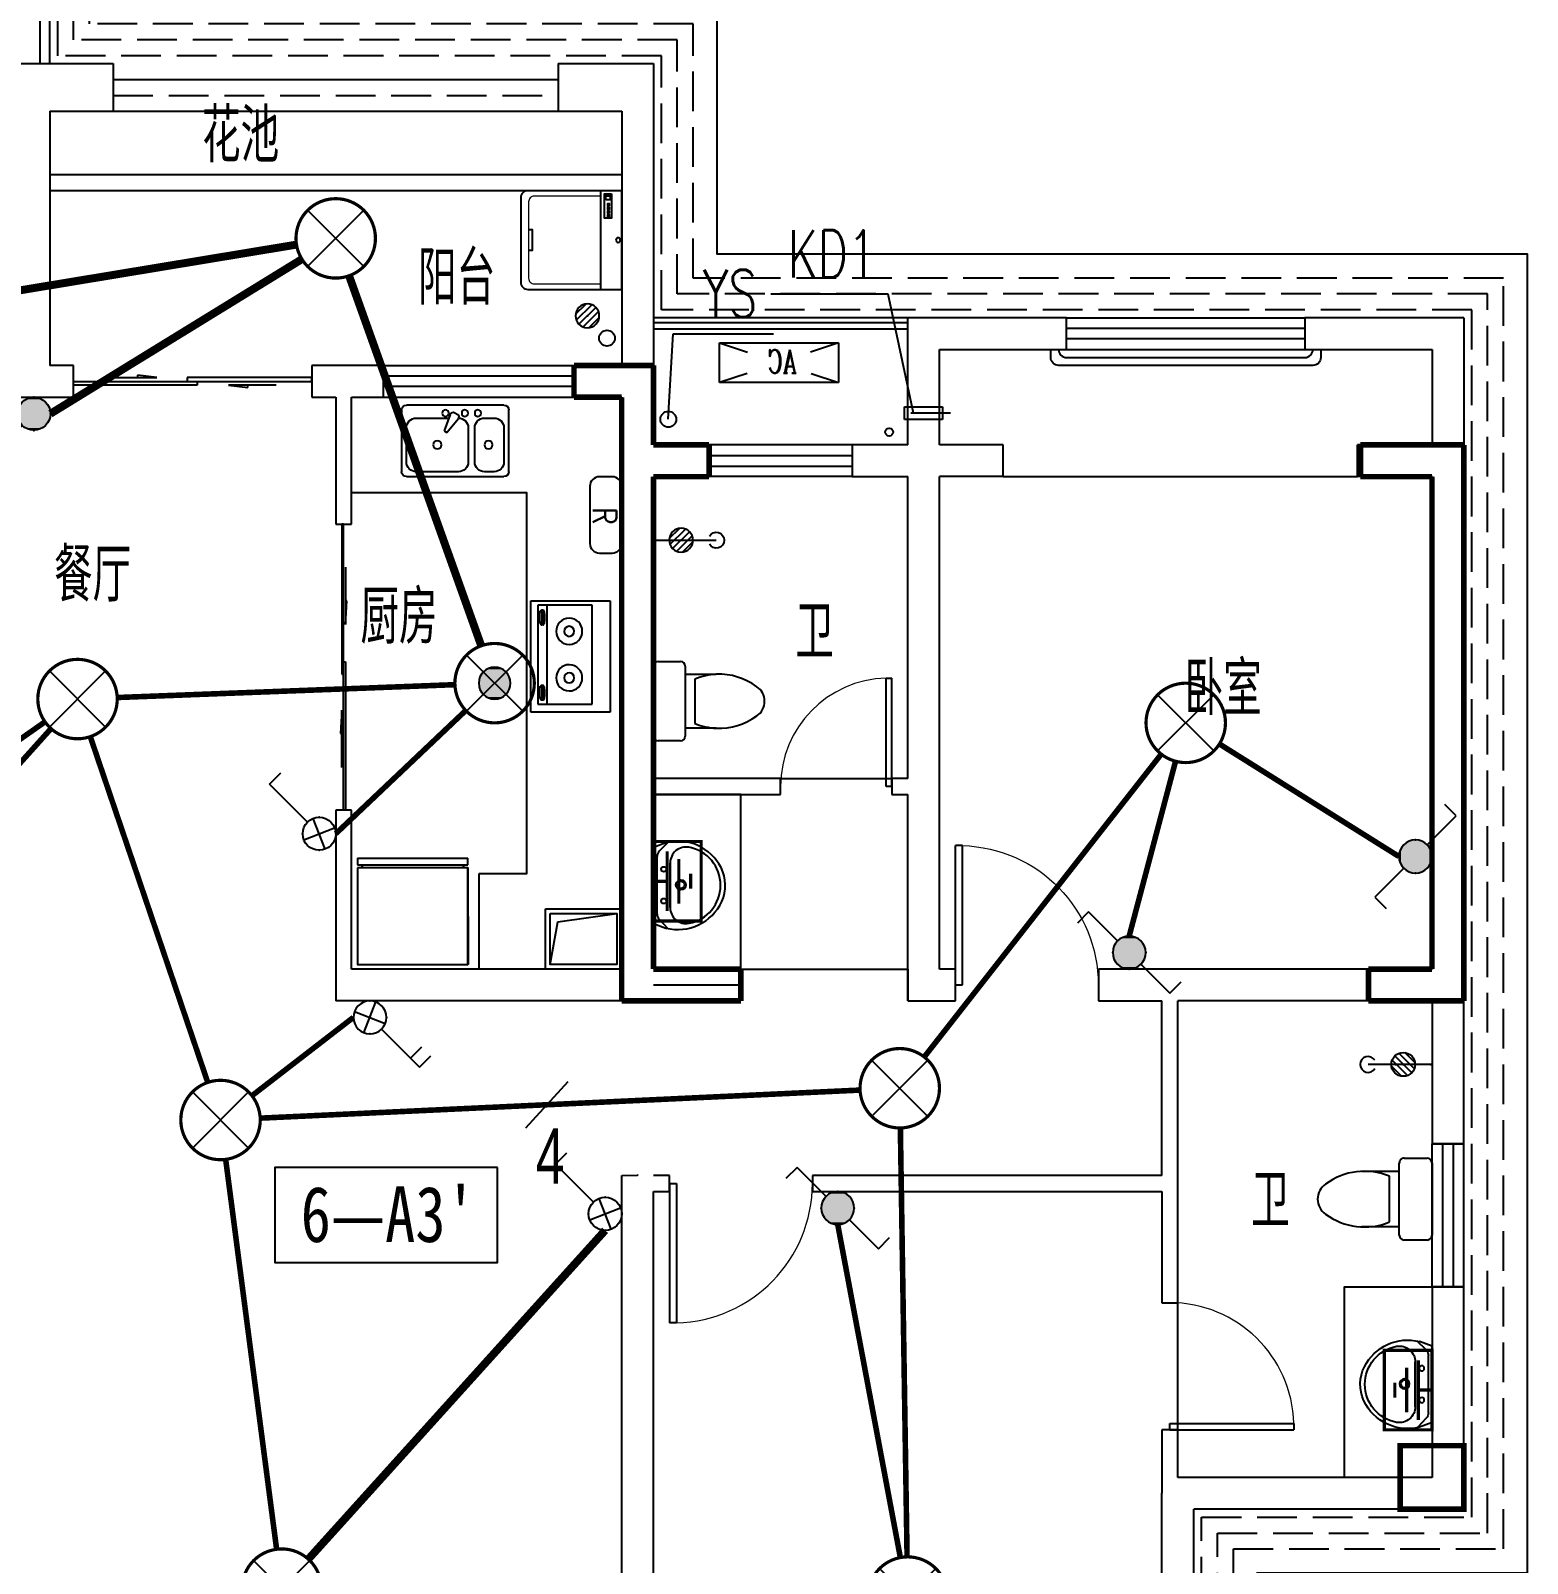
# Model space of a CAD drawing. Extents: x -993182 to -819982, y 169304 to 600104.
# Drawn here: x -965568 to -956148, y 337594 to 347242 of the extents above; entities that cross this region are included whole.
import ezdxf
from ezdxf.enums import TextEntityAlignment as Align

# ---------------------------------------------------------------- set-up
doc = ezdxf.new("R2010")
doc.units = 0
doc.header["$LTSCALE"] = 1000
doc.header["$MEASUREMENT"] = 0
doc.linetypes.add('DASH', pattern=[0.35, 0.25, -0.1])
for name, color, linetype in [('DIM-照明', 3, 'Continuous'), ('DIM_LEAD', 3, 'Continuous'), ('EQUIP-照明', 3, 'Continuous'), ('EQUIP-箱柜', 3, 'Continuous'), ('kan', 146, 'Continuous'), ('KTIAO', 124, 'Continuous'), ('PUB_TEXT', 7, 'Continuous'), ('TEL_TEXT', 7, 'Continuous'), ('VPIPE-污水', 2, 'Continuous'), ('WALL', 4, 'Continuous'), ('WINDOW', 2, 'Continuous'), ('WIRE-照明', 1, 'Continuous'), ('冷凝水管', 6, 'Continuous'), ('家具', 187, 'Continuous'), ('屋面', 139, 'Continuous'), ('文字2', 7, 'Continuous'), ('栏杆', 169, 'Continuous'), ('空调、空调洞', 66, 'Continuous'), ('面层', 215, 'Continuous')]:
    doc.layers.add(name, color=color, linetype=linetype)
doc.layers.add('RENDERING', color=125, linetype='Continuous', lineweight=13)
doc.layers.add('洁、厨具', color=8, linetype='Continuous', lineweight=9)
doc.styles.add('-宋体', font='', dxfattribs={"width": 0.8})
doc.styles.add('_ROMANC', font='romanc__.ttf', dxfattribs={"width": 0.700005})
doc.styles.add('_SIMPLEX', font='SIMPLEX.shx', dxfattribs={"width": 0.75})
doc.styles.add('_TCH_DIM', font='SIMPLEX', dxfattribs={"bigfont": 'GBCBIG'})
doc.styles.add('_TEL_DIM', font='ICED', dxfattribs={"width": 0.8, "height": 3.5, "bigfont": 'BZHZ'})
doc.styles.add('DIM_FONT', font='simplex_.ttf', dxfattribs={"width": 0.7, "bigfont": 'GBCBIG'})
doc.styles.get("Standard").update_dxf_attribs({"font": 'gbenor.shx', "bigfont": 'gbcbig.shx'})
doc.styles.get('-宋体').set_extended_font_data('SimSun')

# ---------------------------------------------------------------- blocks, each defined once
blk = doc.blocks.new('ASDGFSDFGGDF')
at = {"layer": '家具'}
for p, q in [((694.7, -608.8), (695, 0)), ((694.7, -608.8), (695, 0)), ((-0.3, -670.1), (-0.3, -628.7)), ((-0.3, -628.7), (28.4, -628.7)), ((-0.3, -670.1), (694.7, -670.1)), ((28.4, -628.7), (28.4, -608.8)), ((694.7, -608.8), (665.9, -608.8)), ((665.9, -608.8), (665.9, -628.7)), ((665.9, -628.7), (694.7, -628.7)), ((694.7, -628.7), (694.7, -670.1))]:
    blk.add_line(p, q, dxfattribs=at)
for points in [[(-0.3, -608.8), (-0.3, -0.1), (694.8, -0.1), (694.8, -608.8)], [(665.9, -608.8), (28.4, -608.8), (28.4, -628.7), (665.9, -628.7)]]:
    blk.add_lwpolyline(points, close=True, dxfattribs=at)
blk = doc.blocks.new('sdfdsfgf')
at = {"layer": '家具'}
for points in [[(1414289, 21340.6), (1413809, 21340.6), (1413809, 20960.6), (1414289, 20960.6), (1414289, 21340.6)], [(1414259, 20990.6), (1414210.8, 21258.9), (1413839, 21310.6)]]:
    blk.add_lwpolyline(points, dxfattribs=at)
blk.add_lwpolyline([(1414259, 21310.6), (1413839, 21310.6), (1413839, 20990.6), (1414259, 20990.6)], close=True, dxfattribs=at)
blk = doc.blocks.new('A$C685A49D5')
at = {"layer": '家具'}
for p, q in [((0, 30.7), (0, 419.3)), ((30.7, 450), (644.3, 450)), ((339.5, 401.6), (325.3, 393.4)), ((368.9, 391.1), (407.7, 287.5)), ((675, 419.3), (675, 30.7)), ((30.7, 306.8), (30.7, 92)), ((153.4, 368.2), (92, 368.2)), ((214.8, 92), (214.8, 306.8)), ((255.7, 306.8), (255.7, 92)), ((390, 277.2), (319.7, 362.7)), ((583, 368.2), (377.5, 368.2)), ((644.3, 92), (644.3, 306.8)), ((407.7, 287.5), (390, 277.2)), ((644.3, 0), (30.7, 0)), ((92, 30.7), (153.4, 30.7)), ((317, 30.7), (583, 30.7))]:
    blk.add_line(p, q, dxfattribs=at)
for centre, radius in [((194.3, 398.9), 20.5), ((276.1, 398.9), 20.5), ((398.9, 398.9), 20.5), ((127.8, 199.4), 25.6), ((450, 199.4), 25.6)]:
    blk.add_circle(centre, radius, dxfattribs=at)
for centre, radius, start, end in [((30.7, 419.3), 30.7, 90, 180), ((335.5, 375.7), 20.5, 120, 219.46232), ((349.8, 383.9), 20.5, 20.53768, 120), ((644.3, 419.3), 30.7, 0, 90), ((92, 306.8), 61.4, 90, 180), ((153.4, 306.8), 61.4, 0, 90), ((317, 306.8), 61.4, 90, 180), ((583, 306.8), 61.4, 0, 90), ((30.7, 30.7), 30.7, 180, 270), ((92, 92), 61.4, 180, 270), ((153.4, 92), 61.4, 270, 0), ((317, 92), 61.4, 180, 270), ((583, 92), 61.4, 270, 0), ((644.3, 30.7), 30.7, 270, 0)]:
    blk.add_arc(centre, radius, start, end, dxfattribs=at)
at = {"layer": '家具', "style": 'DIM_FONT', "width": 0.8, "flags": 9}
for tag in ['YSIZE', 'XSIZE']:
    blk.add_attdef(tag, (337.5, 450), '', height=0.5, rotation=270, dxfattribs=at)
blk = doc.blocks.new('$plan$00001601')
at = {"layer": '家具'}
for p, q in [((-350, 15.5), (350, 15.5)), ((-350, -484.5), (-350, 15.5)), ((350, 15.5), (350, -484.5)), ((-323.5, -97.6), (-323.5, -440)), ((299.3, -97.6), (-323.5, -97.6)), ((299.3, -440), (299.3, -97.6)), ((-323.5, -384.3), (299.3, -384.3)), ((-323.5, -440), (299.3, -440)), ((-290.9, -406.5), (-290.8, -418.2)), ((-215.7, -416), (-280.4, -416)), ((-280.4, -416), (-280.4, -432.6)), ((-280.4, -432.6), (-215.7, -432.6)), ((-215.7, -432.6), (-215.7, -416)), ((-199.1, -407.7), (-199.1, -418.2)), ((182.1, -406.5), (182.2, -418.2)), ((192.6, -416), (192.6, -432.6)), ((257.3, -416), (192.6, -416)), ((192.6, -432.6), (257.3, -432.6)), ((257.3, -432.6), (257.3, -416)), ((273.9, -407.7), (273.9, -418.2)), ((350, -484.5), (-350, -484.5))]:
    blk.add_line(p, q, dxfattribs=at)
for points in [[(-199.1, -407.7, 0.259034), (-201, -404.3, 0.076276), (-212.5, -399.3, 0.036515), (-226.1, -396.9, 0.026615), (-244.9, -395.9, 0.026615), (-263.8, -396.9, 0.036515), (-277.3, -399.3, 0.076276), (-288.9, -404.3, 0.259034), (-290.8, -407.7, 0.078462), (-290.6, -408.9, 0.056762)], [(-199.1, -418.2, 0.259034), (-201, -414.8, 0.076276), (-212.5, -409.9, 0.036515), (-226.1, -407.4, 0.026615), (-244.9, -406.4, 0.026615), (-263.8, -407.4, 0.036515), (-277.3, -409.9, 0.076276), (-288.9, -414.8, 0.259034), (-290.8, -418.2, 0.259034), (-288.9, -421.6, 0.056762), (-280.4, -425.6, 0.036515)], [(-215.7, -427.3, 0.008736), (-212.5, -426.6, 0.076276), (-201, -421.6, 0.259034), (-199.1, -418.2, 0.259034)], [(273.9, -407.7, 0.259034), (272, -404.3, 0.076276), (260.5, -399.3, 0.036515), (246.9, -396.9, 0.026615), (228.1, -395.9, 0.026615), (209.2, -396.9, 0.036515), (195.7, -399.3, 0.076276), (184.1, -404.3, 0.259034), (182.2, -407.7, 0.078462), (182.4, -408.9, 0.056762)], [(273.9, -418.2, 0.259034), (272, -414.8, 0.076276), (260.5, -409.9, 0.036515), (246.9, -407.4, 0.026615), (228.1, -406.4, 0.026615), (209.2, -407.4, 0.036515), (195.7, -409.9, 0.076276), (184.1, -414.8, 0.259034), (182.2, -418.2, 0.259034), (184.1, -421.6, 0.056762), (192.6, -425.6, 0.036515)], [(257.3, -427.3, 0.008736), (260.5, -426.6, 0.076276), (272, -421.6, 0.259034), (273.9, -418.2, 0.259034)]]:
    blk.add_lwpolyline(points, format="xyb", dxfattribs=at)
for centre, radius, start, end in [((-158.4, -243), 82.5, 0.96398, 0), ((134.3, -243), 82.5, 180, 179.03602), ((-158.4, -243), 31.6, 0.65318, 0), ((134.3, -243), 31.6, 180, 179.34682)]:
    blk.add_arc(centre, radius, start, end, dxfattribs=at)
blk = doc.blocks.new('A$C3451006C')
blk.add_lwpolyline([(-50, 330), (-50, -30, 0.414214), (10, -90), (90, -90, 0.414214), (150, -30), (150, 330, 0.414214), (90, 390), (10, 390, 0.414214)], format="xyb", close=True)
at = {"style": '_SIMPLEX', "width": 0.8}
blk.add_text('R', height=150, rotation=270, dxfattribs=at).set_placement((-32.1, 143.6), align=Align.CENTER)
blk = doc.blocks.new('$plan$00001623')
at = {"layer": '家具', "linetype": 'Continuous'}
blk.add_line((-341, -145), (342, -145), dxfattribs=at)
at = {"layer": '家具'}
blk.add_lwpolyline([(295, -706), (-295, -706, -0.414214), (-345, -656), (-345, 0), (345, 0), (345, -656, -0.414214)], format="xyb", close=True, dxfattribs=at)
for points in [[(323, -72), (152, -72), (152, -120), (323, -120)], [(163, -86), (177, -86), (177, -99), (163, -99)], [(189, -86), (202, -86), (202, -99), (189, -99)], [(213, -86), (227, -86), (227, -99), (213, -99)], [(239, -86), (253, -86), (253, -99), (239, -99)], [(281, -110), (309, -110), (309, -80), (281, -80)]]:
    blk.add_lwpolyline(points, close=True, dxfattribs=at)
at = {"layer": '家具', "lineweight": 13}
blk.add_lwpolyline([(307, -145), (307, -611, -0.414214), (267, -651), (-267, -651, -0.414214), (-307, -611), (-307, -145)], format="xyb", dxfattribs=at)
at = {"layer": '家具'}
blk.add_lwpolyline([(-71, -651), (-71, -623), (0, -623), (71, -623), (71, -651)], dxfattribs=at)
blk.add_circle((0, -25), 16, dxfattribs=at)
blk = doc.blocks.new('90304092557924')
at = {"layer": 'KTIAO'}
for p, q in [((-375, 125), (-198.2, 66.1)), ((-375, 125), (-375, -125)), ((375, 125), (-375, 125)), ((375, 125), (198.2, 66.1)), ((375, -125), (375, 125)), ((-202.8, -67.6), (-375, -125)), ((200.5, -66.8), (375, -125)), ((-375, -125), (375, -125))]:
    blk.add_line(p, q, dxfattribs=at)
at = {"layer": 'KTIAO', "style": '_ROMANC', "width": 0.7}
blk.add_text('AC', height=148.6, dxfattribs=at).set_placement((-112.6, -66.3))
at = {"layer": 'KTIAO', "style": 'DIM_FONT', "oblique": 0, "width": 0.6, "flags": 9}
for tag in ['XSIZE', 'YSIZE']:
    blk.add_attdef(tag, (-375, -125), '', height=0.5, dxfattribs=at)
blk = doc.blocks.new('M_E6')
for p, q in [((-240.4, 0), (-269.8, -78.5)), ((240.4, 0), (-240.4, 0)), ((-237.5, 0), (239.3, 0)), ((240.4, 0), (269.8, -78.5)), ((-213.1, -36.1), (-271.2, -90.6)), ((-178.9, -22.5), (181, -22.5)), ((216.7, -37.5), (273.5, -95.2)), ((141.1, -105.2), (-140.8, -105.2)), ((-140.8, -105.2), (141.1, -105.2))]:
    blk.add_line(p, q)
for centre, radius in [((-99.1, -65), 16.3), ((100.9, -65), 16.3), ((2.4, -172.5), 31.6), ((2.4, -172.5), 23)]:
    blk.add_circle(centre, radius)
for centre, radius, start, end in [((28.4, -151.9), 307.1, 166.17513, 244.72963), ((-178.9, -72.5), 50, 90, 133.18096), ((-28.4, -151.9), 307.1, 297.06391, 13.82487), ((181, -72.5), 50, 44.56072, 90), ((-140.8, -205.2), 100, 90, 190.56023), ((141.1, -205.2), 100, 349.43977, 90), ((0.2, -179), 243.4, 190.56023, 349.43977), ((-0.2, -201.5), 250.2, 245.80711, 296.46282), ((28.4, -151.9), 307.1, 266.58899, 266.59358)]:
    blk.add_arc(centre, radius, start, end)
at = {"width": 0.8, "flags": 9}
for tag in ['XSIZE', 'YSIZE']:
    blk.add_attdef(tag, (0, 0), '', height=0.5, dxfattribs=at)
blk = doc.blocks.new('1')
for p, q in [((-549.5, -239.2), (-549.5, 200.8)), ((-519.5, 230.8), (-379.5, 230.8)), ((-349.5, 200.8), (-349.5, 150.5)), ((-349.5, 150.5), (-349.5, -189)), ((-349.5, 150.5), (-154.3, 150.5)), ((-289.1, 120.5), (-289.1, -159)), ((-154.3, -189), (-349.5, -189)), ((-349.5, -189), (-349.5, -239.2)), ((-379.5, -269.2), (-519.5, -269.2))]:
    blk.add_line(p, q)
for centre, radius, start, end in [((-519.5, 200.8), 30, 90, 180), ((-379.5, 200.8), 30, 360, 90), ((-136.7, -246.6), 397.5, 92.54401, 112.54952), ((-136.7, -246.6), 397.5, 53.36186, 92.54401), ((40, -19.2), 109.8, 303.45086, 56.54914), ((-136.7, 208.2), 397.5, 247.45048, 267.45599), ((-136.7, 208.2), 397.5, 267.45599, 306.63814), ((-519.5, -239.2), 30, 180, 270), ((-379.5, -239.2), 30, 270, 360)]:
    blk.add_arc(centre, radius, start, end)
blk = doc.blocks.new('A$C6A1B0631')
at = {"layer": '家具'}
for p, q in [((0, 527.2), (0, 667.2)), ((30, 697.2), (470, 697.2)), ((500, 667.2), (500, 527.2)), ((470, 497.2), (30, 497.2)), ((80.3, 496.8), (80.3, 266.8)), ((419.7, 496.8), (419.7, 266.8)), ((389.7, 436.8), (110.3, 436.8))]:
    blk.add_line(p, q, dxfattribs=at)
for centre, radius, start, end in [((30, 667.2), 30, 90, 180), ((470, 667.2), 30, 0, 90), ((30, 527.2), 30, 180, 270), ((470, 527.2), 30, 270, 0), ((477.4, 284.4), 397.5, 157.45048, 216.63814), ((22.6, 284.4), 397.5, 323.36186, 22.54952), ((250, 107.7), 109.8, 213.45086, 326.54914)]:
    blk.add_arc(centre, radius, start, end, dxfattribs=at)
blk = doc.blocks.new('$lvtry$00000168')
at = {"color": 0}
blk.add_line((0, 0), (0, -395), dxfattribs=at)
blk.add_arc((0, -395), 50, 121.03319, 58.96681, dxfattribs=at)
for p in [(0, 0), (0, -222.5)]:
    blk.add_point(p, dxfattribs=at)
blk = doc.blocks.new('$lvtry$00000171')
for p, q in [((-74.2, 10.6), (-10.6, 74.2)), ((-69.8, -27.4), (27.4, 69.8)), ((-53, -53), (53, 53)), ((-27.4, -69.8), (69.8, 27.4)), ((10.6, -74.2), (74.2, -10.6))]:
    blk.add_line(p, q)
blk.add_circle((0, 0), 75)
blk.add_point((0, 0))
blk = doc.blocks.new('A$C6BE329BC')
at = {"layer": '家具'}
blk.add_blockref('$lvtry$00000168', (75, 445), dxfattribs=at)
at = {"layer": '家具', "rotation": 180}
blk.add_blockref('$lvtry$00000171', (75, 271.4), dxfattribs=at)
blk = doc.blocks.new('TRHH')
at = {"color": 6}
blk.add_circle((-233615.6, -461389.9), 50, dxfattribs=at)
blk = doc.blocks.new('q3')
at = {"color": 3, "const_width": 35}
for points in [[(-503336, -443287.7), (-502836, -443287.7)], [(-503336, -443487.7), (-503336, -443287.7)], [(-502836, -443787.7), (-502836, -443287.7)], [(-503336, -443487.7), (-503036, -443487.7)], [(-503036, -443987.7), (-503036, -443487.7)], [(-502836, -443787.7), (-502486, -443787.7)], [(-502486, -443787.7), (-502486, -443987.7)], [(-498386.1, -443787.7), (-497736, -443787.7)], [(-498386.1, -443987.7), (-498386.1, -443787.7)], [(-497736, -447287.7), (-497736, -443787.7)], [(-503036, -447287.7), (-503036, -443987.7)], [(-502836, -447087.7), (-502836, -443987.7)], [(-502836, -443987.7), (-502486, -443987.7)], [(-498386.1, -443987.7), (-497936, -443987.7)], [(-497936, -447087.7), (-497936, -443987.7)], [(-502836, -447087.7), (-502286, -447087.7)], [(-502286, -447087.7), (-502286, -447287.7)], [(-498336.2, -447087.7), (-497936, -447087.7)], [(-498336.2, -447287.7), (-498336.2, -447087.7)], [(-503036, -447287.7), (-502286, -447287.7)], [(-498336.2, -447287.7), (-497736, -447287.7)]]:
    blk.add_lwpolyline(points, dxfattribs=at)
blk.add_lwpolyline([(-497736, -450487.7), (-497736, -450087.7), (-498136, -450087.7), (-498136, -450487.7)], close=True, dxfattribs=at)
blk = doc.blocks.new('A$C06D6341B')
at = {"layer": '空调、空调洞', "linetype": 'DASH'}
for p, q in [((80, 290), (0, 290)), ((0, 290), (0, 50)), ((40, 0), (40, 340)), ((80, 50), (80, 290)), ((0, 50), (80, 50))]:
    blk.add_line(p, q, dxfattribs=at)
blk = doc.blocks.new('kt')
at = {"layer": 'DIM_LEAD'}
for p, q in [((-423466.6, -787455.2), (-424204.1, -787455.2)), ((-423307.4, -788204.1), (-423466.6, -787455.2)), ((-423307.4, -788204.1), (-423466.6, -787455.2)), ((-423307.4, -788204.1), (-423466.6, -787455.2)), ((-423307.4, -788204.1), (-423466.6, -787455.2)), ((-423307.4, -788204.1), (-423466.6, -787455.2))]:
    blk.add_line(p, q, dxfattribs=at)
at = {"layer": 'VPIPE-污水'}
blk.add_circle((-425236.5, -787732.6, -76423.5), 50, dxfattribs=at)
at = {"layer": '冷凝水管'}
blk.add_circle((-423460.2, -788323.4, -76423.5), 25, dxfattribs=at)
at = {"layer": '家具', "yscale": -1, "rotation": 89.9999999999961}
blk.add_blockref('$lvtry$00000171', (-425359.7, -787591.6, -76423.5), dxfattribs=at)
at = {"layer": '空调、空调洞', "xscale": -1, "rotation": 90}
blk.add_blockref('A$C06D6341B', (-423073.7, -788164.1, -76423.5), dxfattribs=at)
at = {"layer": 'DIM_LEAD', "color": 7, "style": '_TCH_DIM', "width": 0.705882}
blk.add_text('KD1', height=297.5, dxfattribs=at).set_placement((-424099.1, -787350.2))
blk = doc.blocks.new('trh')
at = {"layer": 'DIM_LEAD'}
for p, q in [((-233615.6, -461389.9), (-233585, -460850.9)), ((-233585, -460850.9), (-232953, -460850.9))]:
    blk.add_line(p, q, dxfattribs=at)
at = {"layer": 'DIM_LEAD', "color": 7, "style": '_TCH_DIM', "width": 0.705882}
blk.add_text('YS', height=297.5, dxfattribs=at).set_placement((-233398, -460745.9))
blk = doc.blocks.new('$DorLib2D$00000001')
for p, q in [((0.45, 0.975), (0.5, 0.975)), ((0.45, 0), (0.45, 0.975)), ((0.5, 0), (0.5, 0.975)), ((0.5, 0), (0.45, 0))]:
    blk.add_line(p, q)
at = {"lineweight": 13}
blk.add_arc((0.475, 0), 0.975, 91.4693, 180, dxfattribs=at)
blk = doc.blocks.new('$DorLib2D$00000131')
at = {"color": 0, "linetype": 'Continuous'}
for p, q in [((0.15, 0.125), (0.2319, 0.1973)), ((0.2319, 0.1973), (0.2319, 0.125)), ((-0.5, 0.125), (-0.5, 0)), ((0.0192, 0.125), (-0.5, 0.125)), ((0.0192, 0), (0.0192, 0.125)), ((0.35, 0.125), (0.15, 0.125)), ((-0.5, 0), (0.0192, 0)), ((-0.024, 0), (0.5, 0)), ((-0.024, -0.125), (-0.024, 0)), ((0.5, 0), (0.5, -0.125)), ((-0.35, -0.125), (-0.15, -0.125)), ((-0.2319, -0.1973), (-0.2319, -0.125)), ((-0.15, -0.125), (-0.2319, -0.1973)), ((0.5, -0.125), (-0.024, -0.125))]:
    blk.add_line(p, q, dxfattribs=at)
blk = doc.blocks.new('$WINLIB2D$00000001')
at = {"color": 0}
for points in [[(-0.5, 0.5), (-0.5, -0.5)], [(-0.5, 0.5), (0.5, 0.5)], [(0.5, -0.5), (0.5, 0.5)], [(0.5, 0.1667), (-0.5, 0.1667)], [(0.5, -0.1667), (-0.5, -0.1667)], [(-0.5, -0.5), (0.5, -0.5)]]:
    blk.add_lwpolyline(points, dxfattribs=at)
blk = doc.blocks.new('5#、7#楼参照')
at = {"layer": 'kan'}
for p, q in [((-326208.8, -397384.6), (-323408.8, -397384.6)), ((-326208.8, -397584.6), (-323408.8, -397584.6))]:
    blk.add_line(p, q, dxfattribs=at)
at = {"layer": 'kan', "linetype": 'DASH'}
blk.add_line((-326208.8, -397484.6), (-323408.8, -397484.6), dxfattribs=at)
at = {"layer": 'kan', "color": 124}
for p, q in [((-323008.8, -397984.6), (-326608.8, -397984.6)), ((-323008.8, -398084.6), (-326608.8, -398084.6))]:
    blk.add_line(p, q, dxfattribs=at)
at = {"layer": 'kan'}
for points in [[(-326608.8, -397284.6), (-326608.8, -395584.6), (-334408.8, -395584.6), (-334408.8, -397284.6)], [(-321208.8, -398884.6), (-322808.8, -398884.6)]]:
    blk.add_lwpolyline(points, dxfattribs=at)
at = {"layer": 'WALL'}
for p, q in [((-326808.8, -397284.6), (-326208.8, -397284.6)), ((-326208.8, -397284.6), (-326208.8, -397584.6)), ((-323408.8, -397284.6), (-322808.8, -397284.6)), ((-323408.8, -397284.6), (-323408.8, -397584.6)), ((-322808.8, -397284.6), (-322808.8, -399284.6)), ((-326608.8, -397584.6), (-326608.8, -399184.6)), ((-326608.8, -397584.6), (-326208.8, -397584.6)), ((-323408.8, -397584.6), (-323008.8, -397584.6)), ((-323008.8, -397584.6), (-323008.8, -399184.6)), ((-320208.8, -398884.6), (-321208.8, -398884.6)), ((-321208.8, -399684.6), (-321208.8, -398884.6)), ((-320208.8, -399084.6), (-320208.8, -398884.6)), ((-317708.8, -398884.6), (-318708.8, -398884.6)), ((-318708.8, -398884.6), (-318708.8, -399084.6)), ((-317708.8, -398884.6), (-317708.8, -399784.6)), ((-321008.8, -399084.6), (-320208.8, -399084.6)), ((-321008.8, -399684.6), (-321008.8, -399084.6)), ((-318708.8, -399084.6), (-317908.8, -399084.6)), ((-317908.8, -399084.6), (-317908.8, -399684.6)), ((-326458.8, -399184.6), (-326608.8, -399184.6)), ((-326458.8, -399384.6), (-326458.8, -399184.6)), ((-324708.8, -399184.6), (-324958.8, -399184.6)), ((-324958.8, -399184.6), (-324958.8, -399384.6)), ((-324508.8, -399184.6), (-324708.8, -399184.6)), ((-324508.8, -399384.6), (-324508.8, -399184.6)), ((-323008.8, -399184.6), (-323308.8, -399184.6)), ((-323308.8, -399184.6), (-323308.8, -399384.6)), ((-322808.8, -399284.6), (-322808.8, -399684.6)), ((-326908.8, -399384.6), (-326708.8, -399384.6)), ((-326708.8, -399384.6), (-326458.8, -399384.6)), ((-324958.8, -399384.6), (-324808.8, -399384.6)), ((-324808.8, -399384.6), (-324808.8, -400184.6)), ((-324708.8, -400184.6), (-324708.8, -399384.6)), ((-324708.8, -399384.6), (-324508.8, -399384.6)), ((-323308.8, -399384.6), (-323008.8, -399384.6)), ((-323008.8, -399384.6), (-323008.8, -399784.6)), ((-322458.8, -399684.6), (-322808.8, -399684.6)), ((-322458.8, -399884.6), (-322458.8, -399684.6)), ((-321208.8, -399684.6), (-321558.8, -399684.6)), ((-321558.8, -399684.6), (-321558.8, -399884.6)), ((-320607.8, -399684.6), (-321008.8, -399684.6)), ((-320607.8, -399884.6), (-320607.8, -399684.6)), ((-317908.8, -399684.6), (-318377.8, -399684.6)), ((-318377.8, -399884.6), (-318377.8, -399684.6)), ((-323008.8, -399784.6), (-323008.8, -401784.6)), ((-317708.8, -399784.6), (-317708.8, -403084.6)), ((-322808.8, -399884.6), (-322458.8, -399884.6)), ((-322808.8, -399884.6), (-322808.8, -401784.6)), ((-321558.8, -399884.6), (-321208.8, -399884.6)), ((-321208.8, -401784.6), (-321208.8, -399884.6)), ((-320607.8, -399884.6), (-321008.8, -399884.6)), ((-321008.8, -401784.6), (-321008.8, -399884.6)), ((-317908.8, -399884.6), (-318377.8, -399884.6)), ((-317908.8, -399884.6), (-317908.8, -402984.6)), ((-324808.8, -400184.6), (-324708.8, -400184.6)), ((-323008.8, -401784.6), (-323008.8, -402984.6)), ((-322008.8, -401784.6), (-322808.8, -401784.6)), ((-322008.8, -401884.6), (-322008.8, -401784.6)), ((-321208.8, -401784.6), (-321308.8, -401784.6)), ((-321308.8, -401784.6), (-321308.8, -401884.6)), ((-321008.8, -402984.6), (-321008.8, -401784.6)), ((-322808.8, -401884.6), (-322008.8, -401884.6)), ((-322808.8, -401884.6), (-322808.8, -402984.6)), ((-321308.8, -401884.6), (-321208.8, -401884.6)), ((-321208.8, -402984.6), (-321208.8, -401884.6)), ((-324708.8, -401984.6), (-324808.8, -401984.6)), ((-324808.8, -401984.6), (-324808.8, -403184.6)), ((-324708.8, -402984.6), (-324708.8, -401984.6)), ((-323008.8, -402984.6), (-324708.8, -402984.6)), ((-322258.8, -402984.6), (-322808.8, -402984.6)), ((-322258.8, -403184.6), (-322258.8, -402984.6)), ((-321208.8, -402984.6), (-321208.8, -403184.6)), ((-320908.8, -402984.6), (-321008.8, -402984.6)), ((-320908.8, -403184.6), (-320908.8, -402984.6)), ((-319508.8, -402984.6), (-320008.8, -402984.6)), ((-320008.8, -402984.6), (-320008.8, -403184.6)), ((-317908.8, -402984.6), (-319508.8, -402984.6)), ((-317708.8, -404084.6), (-317708.8, -403084.6)), ((-322908.8, -403184.6), (-324808.8, -403184.6)), ((-322908.8, -403184.6), (-322258.8, -403184.6)), ((-321208.8, -403184.6), (-321108.8, -403184.6)), ((-321108.8, -403184.6), (-320908.8, -403184.6)), ((-320008.8, -403184.6), (-319608.8, -403184.6)), ((-319608.8, -404284.6), (-319608.8, -403184.6)), ((-319508.8, -404384.6), (-319508.8, -403184.6)), ((-317908.8, -403184.6), (-319508.8, -403184.6)), ((-317908.8, -403184.6), (-317908.8, -404084.6)), ((-317908.8, -404084.6), (-317708.8, -404084.6)), ((-323008.8, -404284.6), (-322908.7, -404281.4)), ((-323008.8, -404384.6), (-323008.8, -404284.6)), ((-322905.6, -404281.5), (-322908.7, -404281.4)), ((-322708.8, -404284.6), (-322808.8, -404284.6)), ((-322708.8, -404384.6), (-322708.8, -404284.6)), ((-319608.8, -404284.6), (-321808.8, -404284.6)), ((-321808.8, -404284.6), (-321808.8, -404384.6)), ((-323008.8, -409484.6), (-323008.8, -404384.6)), ((-322808.8, -409484.6), (-322808.8, -404384.6)), ((-322808.8, -404384.6), (-322708.8, -404384.6)), ((-321808.8, -404384.6), (-319608.8, -404384.6)), ((-319608.8, -404384.6), (-319608.8, -405084.6)), ((-319508.8, -405084.6), (-319508.8, -404384.6)), ((-317708.8, -404984.6), (-317908.8, -404984.6)), ((-317908.8, -404984.6), (-317908.8, -406184.6)), ((-317708.8, -406384.6), (-317708.8, -404984.6)), ((-319608.8, -405084.6), (-319508.8, -405084.6)), ((-319508.8, -405884.6), (-319608.8, -405884.6)), ((-319608.8, -405884.6), (-319608.8, -406284.6)), ((-319508.8, -406184.6), (-319508.8, -405884.6)), ((-317908.8, -406184.6), (-319508.8, -406184.6)), ((-319608.8, -409484.6), (-319608.8, -406284.6)), ((-317708.8, -406384.6), (-319408.8, -406384.6)), ((-319408.8, -409584.6), (-319408.8, -406384.6))]:
    blk.add_line(p, q, dxfattribs=at)
at = {"layer": 'WINDOW'}
for p, q in [((-320607.8, -399884.6), (-318377.8, -399884.6)), ((-322008.8, -401784.6), (-321308.8, -401784.6)), ((-322258.8, -402984.6), (-321208.8, -402984.6)), ((-319508.8, -405884.6, 0), (-319508.8, -405084.6, 0))]:
    blk.add_line(p, q, dxfattribs=at)
at = {"layer": 'WINDOW', "linetype": 'DASH'}
for p, q in [((-322258.8, -402984.6), (-322258.8, -403184.6)), ((-321208.8, -403184.6), (-321208.8, -402984.6))]:
    blk.add_line(p, q, dxfattribs=at)
at = {"layer": '家具'}
blk.add_line((-323908.8, -402384.6, 0), (-323908.8, -402984.6, 0), dxfattribs=at)
at = {"layer": '家具', "elevation": 0}
for points in [[(-324708.8, -399984.6), (-324708.8, -399984.6), (-323608.8, -399984.6), (-323608.8, -399984.6), (-323608.8, -402384.6), (-323608.8, -402384.6), (-323608.8, -402384.6), (-323908.8, -402384.6)], [(-322808.8, -403084.6), (-322258.8, -403084.6), (-322258.8, -402184.6), (-322258.8, -401884.6), (-322808.8, -401884.6)]]:
    blk.add_lwpolyline(points, dxfattribs=at)
at = {"layer": '家具'}
blk.add_lwpolyline([(-317908.8, -406184.6), (-318458.8, -406184.6), (-318458.8, -405284.6), (-318458.8, -404984.6), (-317908.8, -404984.6)], dxfattribs=at)
at = {"layer": '屋面', "color": 190}
blk.add_lwpolyline([(-334808.8, -395184.6), (-334808.8, -396884.6), (-338608.8, -396884.6), (-338608.8, -398484.6), (-343708.8, -398484.6), (-343708.8, -406784.6), (-342008.8, -406784.6), (-342008.8, -410784.6), (-339258.8, -410784.6), (-339258.8, -412184.6), (-332408.8, -412184.6), (-332408.8, -410084.6), (-328608.8, -410084.6), (-328608.8, -412184.6), (-321758.8, -412184.6), (-321758.8, -410784.6), (-319008.8, -410784.6), (-319008.8, -406784.6), (-317308.8, -406784.6), (-317308.8, -398484.6), (-322408.8, -398484.6), (-322408.8, -396884.6), (-326208.8, -396884.6), (-326208.8, -395184.6)], close=True, dxfattribs=at)
at = {"layer": '屋面', "color": 190, "linetype": 'DASH'}
for points in [[(-334658.8, -395334.6), (-334658.8, -397034.6), (-338458.8, -397034.6), (-338458.8, -398634.6), (-343558.8, -398634.6), (-343558.8, -406634.6), (-341858.8, -406634.6), (-341858.8, -410634.6), (-339108.8, -410634.6), (-339108.8, -412034.6), (-332558.8, -412034.6), (-332558.8, -409934.6), (-328458.8, -409934.6), (-328458.8, -412034.6), (-321908.8, -412034.6), (-321908.8, -410634.6), (-319158.8, -410634.6), (-319158.8, -406634.6), (-317458.8, -406634.6), (-317458.8, -398634.6), (-322558.8, -398634.6), (-322558.8, -397034.6), (-326358.8, -397034.6), (-326358.8, -395334.6)], [(-334558.8, -395434.6), (-334558.8, -397134.6), (-338358.8, -397134.6), (-338358.8, -398734.6), (-343458.8, -398734.6), (-343458.8, -406534.6), (-341758.8, -406534.6), (-341758.8, -410534.6), (-339008.8, -410534.6), (-339008.8, -411934.6), (-332658.8, -411934.6), (-332658.8, -409834.6), (-328358.8, -409834.6), (-328358.8, -411934.6), (-322008.8, -411934.6), (-322008.8, -410534.6), (-319258.8, -410534.6), (-319258.8, -406534.6), (-317558.8, -406534.6), (-317558.8, -398734.6), (-322658.8, -398734.6), (-322658.8, -397134.6), (-326458.8, -397134.6), (-326458.8, -395434.6)], [(-334458.8, -395534.6), (-334458.8, -397234.6), (-338258.8, -397234.6), (-338258.8, -398834.6), (-343358.8, -398834.6), (-343358.8, -406434.6), (-341658.8, -406434.6), (-341658.8, -410434.6), (-338908.8, -410434.6), (-338908.8, -411834.6), (-332758.8, -411834.6), (-332758.8, -409734.6), (-328258.8, -409734.6), (-328258.8, -411834.6), (-322108.8, -411834.6), (-322108.8, -410434.6), (-319358.8, -410434.6), (-319358.8, -406434.6), (-317658.8, -406434.6), (-317658.8, -398834.6), (-322758.8, -398834.6), (-322758.8, -397234.6), (-326558.8, -397234.6), (-326558.8, -395534.6)]]:
    blk.add_lwpolyline(points, close=True, dxfattribs=at)
at = {"layer": '栏杆'}
for points in [[(-326668.8, -397284.6), (-326668.8, -395644.6), (-334348.8, -395644.6), (-334348.8, -397284.6)], [(-322808.8, -398914.6), (-321208.8, -398914.6)], [(-322808.8, -398954.6), (-321208.8, -398954.6)]]:
    blk.add_lwpolyline(points, dxfattribs=at)
for points in [[(-318608.8, -399084.6), (-318608.8, -399134.6, -0.414214), (-318658.8, -399184.6), (-320258.8, -399184.6, -0.414214), (-320308.8, -399134.6), (-320308.8, -399084.6)], [(-320258.8, -399084.6), (-320258.8, -399084.6, 0.414214), (-320208.8, -399134.6), (-318708.8, -399134.6, 0.414214), (-318658.8, -399084.6), (-318658.8, -399084.6)]]:
    blk.add_lwpolyline(points, format="xyb", dxfattribs=at)
at = {"color": 6}
blk.add_blockref('TRHH', (-89100, 61866.3), dxfattribs=at)
at = {"xscale": -1, "rotation": 90.00000000002176}
blk.add_blockref('A$C6BE329BC', (-322363.8, -400209.6), dxfattribs=at)
at = {"rotation": 270.0000000000217}
blk.add_blockref('A$C6BE329BC', (-318361.1, -403509.6), dxfattribs=at)
at = {"layer": 'RENDERING', "xscale": -1}
blk.add_blockref('90304092557924', (-322019.3, -399167.5), dxfattribs=at)
at = {"layer": 'WINDOW'}
for name, p, xscale, yscale, zscale in [('$WINLIB2D$00000001', (-319458.8, -398984.6), 1500, -200, 1500), ('$WINLIB2D$00000001', (-323908.8, -399284.6), 1200, -200, 1200), ('$DorLib2D$00000001', (-321658.8, -401834.6), 700, 700, 700)]:
    blk.add_blockref(name, p, dxfattribs=dict(at, xscale=xscale, yscale=yscale, zscale=zscale))
for name, p, xscale, yscale, zscale, rotation in [('$DorLib2D$00000131', (-325708.8, -399284.6), 1500, -200, 1500, 9.793384031579207e-09), ('$WINLIB2D$00000001', (-322008.8, -399784.6), 900, -200, 900, 180), ('$DorLib2D$00000131', (-324758.8, -401084.6), 1800, -100, 1800, 90), ('$DorLib2D$00000001', (-320458.8, -403084.6), 900, -900, 900, 180), ('$WINLIB2D$00000001', (-317808.8, -404534.6), -900, -200, -900, 270), ('$DorLib2D$00000001', (-322258.8, -404334.6), 900, 900, 900, 180), ('$DorLib2D$00000001', (-319558.8, -405484.6), -800, -800, -800, 90)]:
    blk.add_blockref(name, p, dxfattribs=dict(at, xscale=xscale, yscale=yscale, zscale=zscale, rotation=rotation))
at = {"layer": '家具', "xscale": -1}
for name, p in [('A$C685A49D5', (-323719.3, -399883.9, 0)), ('sdfdsfgf', (1090800.3, -423945.2))]:
    blk.add_blockref(name, p, dxfattribs=at)
at = {"layer": '家具'}
for name, p in [('A$C3451006C', (-323158.8, -400275.2, 0)), ('1', (-322259.3, -401279.3))]:
    blk.add_blockref(name, p, dxfattribs=at)
for name, p, rotation in [('$plan$00001601', (-323096.1, -401016.7, 0), 270), ('M_E6', (-322808.8, -402457, 0), 90.00000000000001)]:
    blk.add_blockref(name, p, dxfattribs=dict(at, rotation=rotation))
at = {"layer": '家具', "xscale": -1}
for name, p, rotation in [('ASDGFSDFGGDF', (-324671.1, -402956.2, 0), 180), ('M_E6', (-317908.8, -405598.7), 270)]:
    blk.add_blockref(name, p, dxfattribs=dict(at, rotation=rotation))
at = {"layer": '家具', "xscale": 1.03000020980835, "yscale": 1.03000020980835, "zscale": 1.03000020980835, "rotation": 270}
blk.add_blockref('A$C6A1B0631', (-318626.9, -404175.1), dxfattribs=at)
at = {"layer": '洁、厨具', "xscale": -0.9000000001396984, "yscale": 0.9000000001396984, "zscale": 0.9000000001396984, "rotation": 270}
blk.add_blockref('$plan$00001623', (-323008.8, -398395.1), dxfattribs=at)
at = {"layer": '面层'}
for name, p in [('kt', (102134.9, 388719.5)), ('trh', (-89100, 61866.3)), ('q3', (180027.2, 44103.1))]:
    blk.add_blockref(name, p, dxfattribs=at)
blk = doc.blocks.new('$equip$00002539')
for p, q in [((-0.354, 0.354), (0.354, -0.354)), ((0.354, 0.354), (-0.354, -0.354))]:
    blk.add_line(p, q)
at = {"const_width": 0.04}
blk.add_lwpolyline([(-0.5, 0, 1), (0.5, 0, 1), (-0.5, 0, 0.911406)], format="xyb", dxfattribs=at)
blk.add_circle((0, 0), 0.5)
for p in [(0, 0.5), (-0.5, 0), (0.5, 0), (0, -0.5)]:
    blk.add_point(p)
at = {"color": 7, "style": '_TEL_DIM', "flags": 1}
blk.add_attdef('A', text='', height=0.00002, dxfattribs=at).set_placement((0, 0), align=Align.MIDDLE_CENTER)
blk = doc.blocks.new('$equip$00002828')
for p, q in [((0.354, 0.354), (-0.354, -0.354)), ((-0.354, 0.354), (0.354, -0.354))]:
    blk.add_line(p, q)
at = {"const_width": 0.04}
blk.add_lwpolyline([(0.5, 0, -1), (-0.5, 0, -1), (0.5, 0, 1)], format="xyb", dxfattribs=at)
for radius in [0.5, 0.2]:
    blk.add_circle((0, 0), radius)
for p in [(0, 0.5), (-0.5, 0), (0.5, 0), (0, -0.5)]:
    blk.add_point(p)
for points in [[(0, 0.2), (0, 0.2), (-0.1, 0.173), (0.1, 0.173)], [(-0.173, 0.1), (0.173, 0.1), (-0.2, 0), (0.2, 0)], [(-0.173, -0.1), (0.173, -0.1), (-0.2, 0), (0.2, 0)], [(-0.1, 0.173), (0.1, 0.173), (-0.173, 0.1), (0.173, 0.1)], [(-0.1, -0.173), (0.1, -0.173), (-0.173, -0.1), (0.173, -0.1)], [(0, -0.2), (0, -0.2), (-0.1, -0.173), (0.1, -0.173)]]:
    blk.add_solid(points)
at = {"color": 7, "style": '_TEL_DIM', "flags": 1}
for tag in ['A', 'REMARK']:
    blk.add_attdef(tag, text='', height=0.00002, dxfattribs=at).set_placement((0, 0), align=Align.MIDDLE_CENTER)
blk = doc.blocks.new('$equip$00001208')
for p, q in [((0.147, 0.356), (0.512, 0.72)), ((0.512, 0.72), (0.653, 0.579)), ((-0.147, 0.061), (-0.512, -0.304)), ((-0.512, -0.304), (-0.653, -0.162))]:
    blk.add_line(p, q)
blk.add_circle((0, 0.208), 0.208)
for points in [[(-0.104, 0.389), (0.104, 0.389), (-0.18, 0.312), (0.18, 0.312)], [(0, 0.417), (0, 0.417), (-0.104, 0.389), (0.104, 0.389)], [(-0.18, 0.312), (0.18, 0.312), (-0.208, 0.208), (0.208, 0.208)], [(-0.18, 0.104), (0.18, 0.104), (-0.208, 0.208), (0.208, 0.208)], [(-0.104, 0.028), (0.104, 0.028), (-0.18, 0.104), (0.18, 0.104)], [(0, 0), (0, 0), (-0.104, 0.028), (0.104, 0.028)]]:
    blk.add_solid(points)
at = {"layer": 'EQUIP-照明'}
for p in [(0, 0.417), (-0.208, 0.208), (0.208, 0.208), (0, 0)]:
    blk.add_point(p, dxfattribs=at)
at = {"layer": 'EQUIP-照明', "flags": 9}
blk.add_attdef('A', (0, 0), '', height=0.00002, dxfattribs=at)
blk = doc.blocks.new('$equip$00003196')
at = {"const_width": 0.04}
blk.add_lwpolyline([(-0.5, 0), (0.5, 0), (0.5, -0.6), (-0.5, -0.6)], close=True, dxfattribs=at)
for points in [[(0, 0), (0, -0.173)], [(-0.375, -0.173), (0.375, -0.173)], [(-0.281, -0.32), (0.281, -0.32)], [(-0.094, -0.468), (0.094, -0.468)]]:
    blk.add_lwpolyline(points, dxfattribs=at)
blk.add_point((0, 0))
at = {"flags": 9}
blk.add_attdef('A', (0, 0), '', height=0.00002, rotation=180, dxfattribs=at)
blk = doc.blocks.new('$equip$00001963')
for p, q in [((0.147, 0.356), (0.625, 0.833)), ((0.625, 0.833), (0.766, 0.692)), ((0.512, 0.72), (0.653, 0.579))]:
    blk.add_line(p, q)
blk.add_circle((0, 0.208), 0.208)
for p in [(0, 0.417), (-0.208, 0.208), (0.208, 0.208), (0, 0)]:
    blk.add_point(p)
for points in [[(-0.104, 0.389), (0.104, 0.389), (-0.18, 0.313), (0.18, 0.313)], [(0, 0.417), (0, 0.417), (-0.104, 0.389), (0.104, 0.389)], [(-0.18, 0.313), (0.18, 0.313), (-0.208, 0.208), (0.208, 0.208)], [(-0.18, 0.104), (0.18, 0.104), (-0.208, 0.208), (0.208, 0.208)], [(-0.104, 0.028), (0.104, 0.028), (-0.18, 0.104), (0.18, 0.104)], [(0, 0), (0, 0), (-0.104, 0.028), (0.104, 0.028)]]:
    blk.add_solid(points)
at = {"layer": 'TEL_TEXT', "style": '_TEL_DIM', "flags": 1}
blk.add_attdef('A', text='', height=0.00002, dxfattribs=at).set_placement((0, 0), align=Align.MIDDLE_CENTER)
blk = doc.blocks.new('$TELECSYS$00000095')
blk.add_line((0.4, 0.4), (-0.4, -0.4))
at = {"width": 0.8}
blk.add_attdef('N', text='', height=1, dxfattribs=at).set_placement((-0.017, 1.056), align=Align.MIDDLE)
blk = doc.blocks.new('$TelecSys$00000152')
blk.add_blockref('$TELECSYS$00000095', (0, 0))
at = {"style": '_TEL_DIM', "width": 0.7}
blk.add_attdef('N', text='', height=0.875, dxfattribs=at).set_placement((-0.015, 0.924), align=Align.MIDDLE)
blk = doc.blocks.new('$equip$00003186')
for p, q in [((0.147, 0.356), (0.625, 0.833)), ((0.625, 0.833), (0.766, 0.692)), ((0.512, 0.72), (0.653, 0.579)), ((-0.076, 0.402), (0.076, 0.014)), ((-0.194, 0.132), (0.194, 0.285))]:
    blk.add_line(p, q)
blk.add_circle((0, 0.208), 0.208)
for p in [(0, 0.417), (-0.208, 0.208), (0.208, 0.208), (0, 0)]:
    blk.add_point(p)
at = {"flags": 9}
blk.add_attdef('A', (0, 0), '', height=0.00002, dxfattribs=at)
blk = doc.blocks.new('$equip$00003183')
for p, q in [((0.147, 0.356), (0.625, 0.833)), ((0.625, 0.833), (0.766, 0.692)), ((-0.076, 0.402), (0.076, 0.014)), ((-0.194, 0.132), (0.194, 0.285))]:
    blk.add_line(p, q)
blk.add_circle((0, 0.208), 0.208)
for p in [(0, 0.417), (-0.208, 0.208), (0.208, 0.208), (0, 0)]:
    blk.add_point(p)
at = {"flags": 9}
blk.add_attdef('A', (0, 0), '', height=0.00002, dxfattribs=at)

msp = doc.modelspace()

# ---------------------------------------------------------------- linework, layer by layer
at = {"layer": 'WIRE-照明', "linetype": 'Continuous', "const_width": 50}
for points in [[(-963895.2, 345895.1), (-967239.8, 345341.8)], [(-965444.1, 344830.3), (-963861.3, 345803.5)], [(-963564.2, 345699), (-962732.4, 343369.9)], [(-963820.5, 337620), (-961952.5, 339689.8)]]:
    msp.add_lwpolyline(points, dxfattribs=at)
at = {"layer": 'WIRE-照明', "linetype": 'Continuous', "const_width": 35, "elevation": 0}
for points in [[(-962898.1, 343124.9), (-965023.5, 343044)], [(-965478, 342891), (-966275.1, 342332.3)], [(-962829.7, 342962.4), (-963648.3, 342186.3)], [(-965440.2, 342848.3), (-966794.1, 341338.6)], [(-964453.7, 340621.2), (-965192.9, 342797.7)], [(-956956.6, 342043.3), (-958086.5, 342751.6)], [(-958452.4, 342687.6), (-959944.2, 340781.3)], [(-958362.4, 342642.8), (-958654.1, 341542.8)], [(-963537.3, 341030.3), (-964175.5, 340537.3)], [(-960348, 340572.8), (-964123.6, 340396.1)], [(-960052.2, 337634.4), (-960094.4, 340334.5)], [(-964020.3, 337682.3), (-964340.9, 340136.5)], [(-960094.5, 337630.1), (-960488.6, 339726.1)]]:
    msp.add_lwpolyline(points, dxfattribs=at)
at = {"layer": '文字2', "color": 5}
msp.add_lwpolyline([(-962630.5, 340086.5), (-964030.5, 340086.5), (-964030.5, 339486.5), (-962630.5, 339486.5)], close=True, dxfattribs=at)

# ---------------------------------------------------------------- block references
at = {"layer": 'DIM-照明'}
ref = msp.add_blockref('$TelecSys$00000152', (-962318.7, 340480.6, 0), dxfattribs=dict(at, xscale=350, yscale=350, zscale=350, rotation=182.6785450973444))
ref.add_attrib('N', '4', dxfattribs={"layer": '0', "color": 7, "height": 350, "style": '_TEL_DIM', "width": 0.7}).set_placement((-962298.3, 340157.9, 0), align=Align.MIDDLE)
at = {"layer": 'EQUIP-照明', "yscale": 500, "zscale": 500}
for name, p, xscale in [('$equip$00002539', (-963648.3, 345934.4), 500), ('$equip$00002828', (-962648.3, 343134.4, 0), -500), ('$equip$00002539', (-965273.3, 343034.4, 0), -500), ('$equip$00002539', (-958298.3, 342884.4, 0), -500), ('$equip$00001208', (-958654.1, 341334.4, 0), -500), ('$equip$00002539', (-960098.3, 340584.4, 0), -500), ('$equip$00002539', (-964373.3, 340384.4, 0), -500), ('$equip$00002539', (-963988, 337434.4, 0), -500), ('$equip$00002539', (-960048.3, 337384.4, 0), -500)]:
    msp.add_blockref(name, p, dxfattribs=dict(at, xscale=xscale))
for name, p, xscale, rotation in [('$equip$00001963', (-965548.3, 344934.4), 500, 180), ('$equip$00003183', (-963648.3, 342186.3, 0), 500, 90.00000000000001), ('$equip$00001208', (-956748.3, 342043.3, 0), -500, 90), ('$equip$00003186', (-963433.1, 341134.4, 0), -500, 180), ('$equip$00003183', (-961848.3, 339793.9), 500, 90), ('$equip$00001208', (-960488.6, 339934.4, 0), -500, 180)]:
    msp.add_blockref(name, p, dxfattribs=dict(at, xscale=xscale, rotation=rotation))
at = {"layer": 'EQUIP-箱柜', "xscale": -500, "yscale": 500, "zscale": 500}
for p, rotation in [((-961648.3, 341887.3, 0), 90.00000000000007), ((-956748.3, 338684.3, 0), 270)]:
    msp.add_blockref('$equip$00003196', p, dxfattribs=dict(at, rotation=rotation))
at = {"layer": '面层'}
msp.add_blockref('5#、7#楼参照', (-638839.5, 744319), dxfattribs=at)

# ---------------------------------------------------------------- texts
at = {"layer": 'PUB_TEXT'}
for s, height, p in [('花池', 337.59, (-964490.1, 346413.4, 0)), ('花池', 337.59, (-964490.1, 346413.4, 0)), ('花池', 337.59, (-964490.1, 346413.4)), ('阳台', 337.59, (-963129.9, 345516, 0)), ('阳台', 337.59, (-963129.9, 345516, 0)), ('阳台', 337.59, (-963129.9, 345516)), ('餐厅', 337.59, (-965421.2, 343647, 0)), ('厨房', 337.59, (-963493, 343382, 0)), ('卫', 337.6, (-960755.9, 343287.4, 0)), ('卧室', 337.59, (-958305.9, 342931, 0)), ('卫', 337.6, (-957886.7, 339707.9))]:
    msp.add_text(s, height=height, dxfattribs=at).set_placement(p)
at = {"layer": '文字2', "color": 63, "style": '-宋体', "width": 0.8}
msp.add_text("6—A3'", height=350, dxfattribs=at).set_placement((-963317.6, 339791.5), align=Align.MIDDLE_CENTER)

doc.saveas('drawing.dxf')
